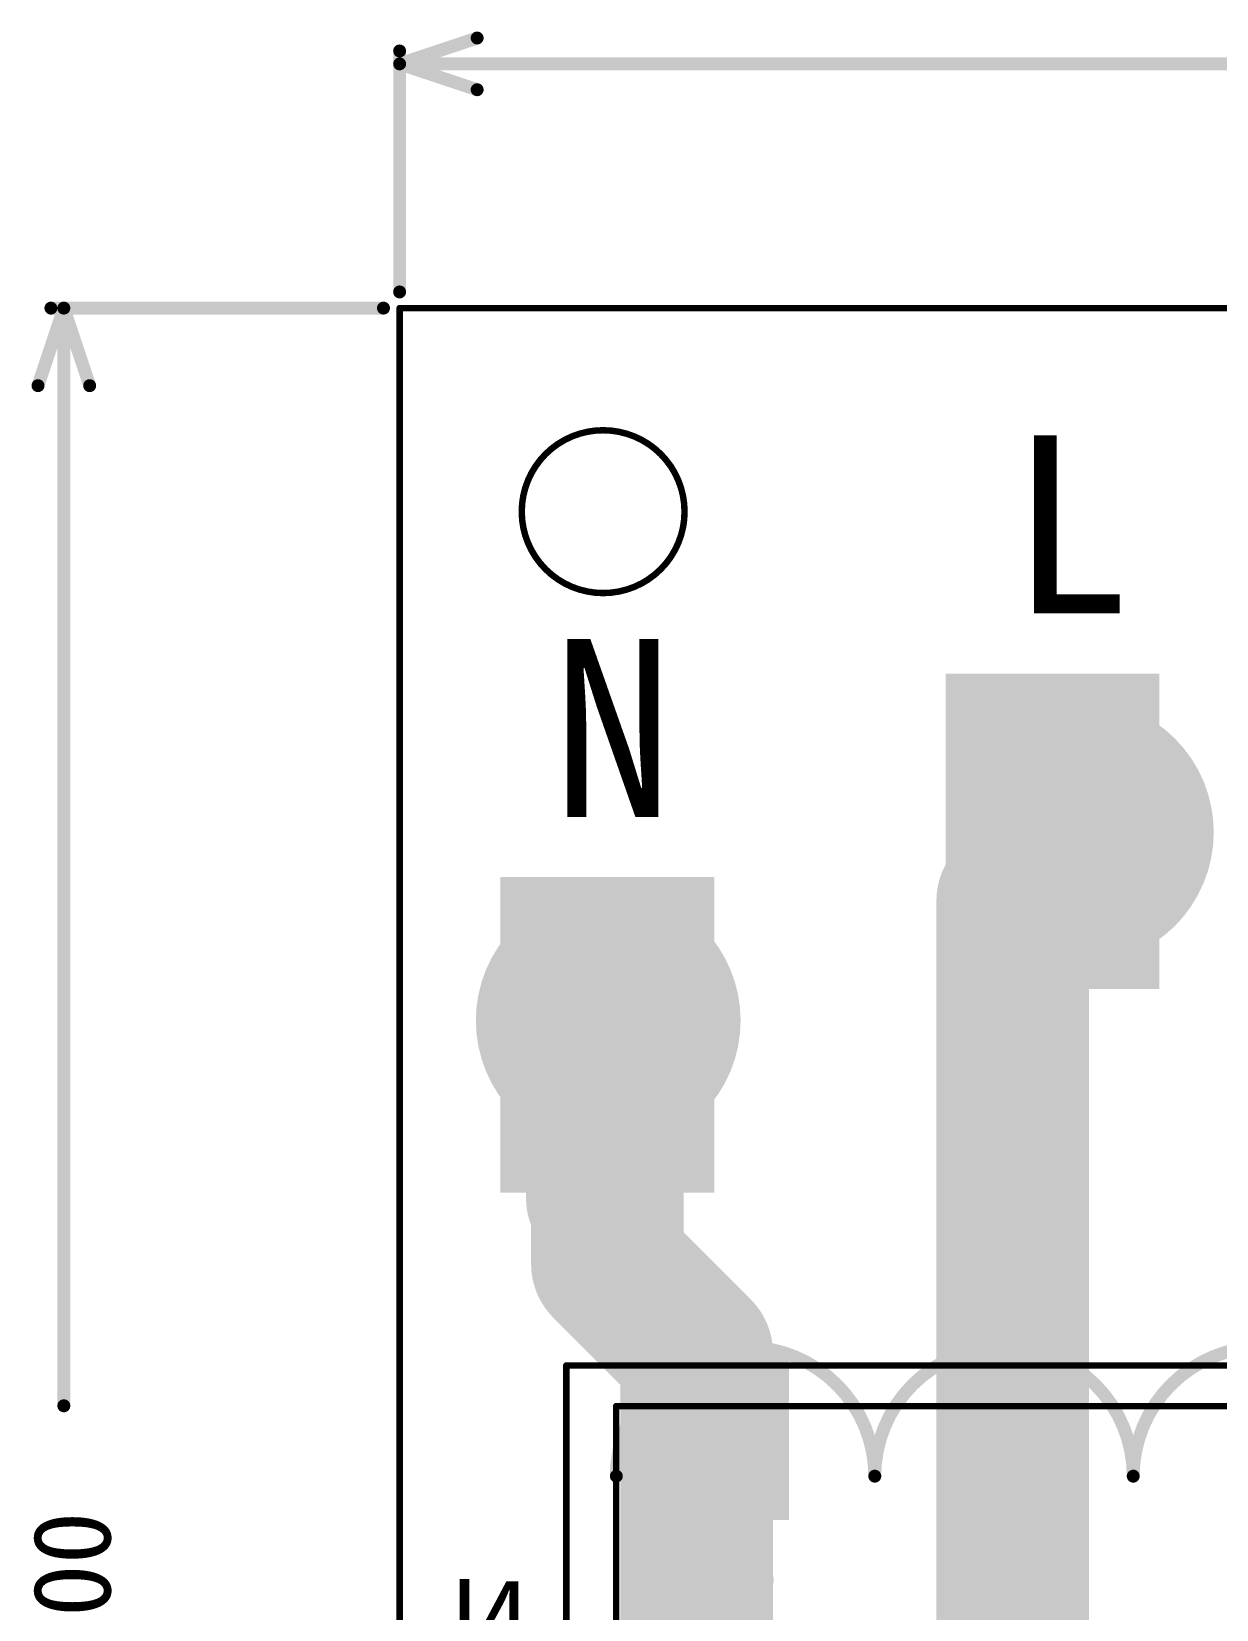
# Model space of a CAD drawing. Header units: inches. Extents: x 32166 to 66782, y 2386 to 7162.
# Drawn here: x 32853.3 to 33086.2, y 3483.3 to 3793.4 of the extents above; entities that cross this region are included whole.
import ezdxf

# ---------------------------------------------------------------- set-up
doc = ezdxf.new("R2010")
doc.units = ezdxf.units.IN
doc.header["$LTSCALE"] = 0.64311
doc.header["$MEASUREMENT"] = 0
for name, color, linetype in [('KEEPOUTLAYER', 6, 'CONTINUOUS'), ('MULTILAYER', 9, 'CONTINUOUS'), ('TOPLAYER', 1, 'CONTINUOUS'), ('TOPOVERLAY', 2, 'CONTINUOUS'), ('TOPPASTE', 8, 'CONTINUOUS'), ('TOPSOLDER', 216, 'CONTINUOUS')]:
    doc.layers.add(name, color=color, linetype=linetype)
doc.styles.get("Standard").update_dxf_attribs({"font": 'txt', "width": 0.8})

msp = doc.modelspace()

# ---------------------------------------------------------------- linework, layer by layer
at = {"layer": 'KEEPOUTLAYER', "const_width": 1.27}
for points in [[(32925.68, 3239.08), (32925.68, 3739.08)], [(32925.68, 3739.08), (33250.68, 3739.08)]]:
    msp.add_lwpolyline(points, dxfattribs=at)
at = {"layer": 'KEEPOUTLAYER'}
for points, const_width in [([(32925.36, 3739.08, 1), (32926, 3739.08, 1)], 0.636), ([(32925.36, 3739.08, 1), (32926, 3739.08, 1)], 0.636), ([(32981.68, 3699.08, 1), (32949.68, 3699.08, 1)], 1.27), ([(32949.36, 3699.08, 1), (32950, 3699.08, 1)], 0.636), ([(32981.36, 3699.08, 1), (32982, 3699.08, 1)], 0.636)]:
    msp.add_lwpolyline(points, format="xyb", close=True, dxfattribs=dict(at, const_width=const_width))
at = {"layer": 'MULTILAYER'}
for points, const_width in [([(33047.18, 3636.08, 1), (33072.18, 3636.08, 1)], 25), ([(32954.18, 3599.08, 1), (32979.18, 3599.08, 1)], 25), ([(33034.43, 3609.08, 1), (33036.93, 3609.08, 1)], 2.5), ([(33044.43, 3609.08, 1), (33046.93, 3609.08, 1)], 2.5), ([(33054.43, 3609.08, 1), (33056.93, 3609.08, 1)], 2.5), ([(33034.43, 3599.08, 1), (33036.93, 3599.08, 1)], 2.5), ([(33044.43, 3599.08, 1), (33046.93, 3599.08, 1)], 2.5), ([(33054.43, 3599.08, 1), (33056.93, 3599.08, 1)], 2.5), ([(33034.43, 3589.08, 1), (33036.93, 3589.08, 1)], 2.5), ([(33044.43, 3589.08, 1), (33046.93, 3589.08, 1)], 2.5), ([(33054.43, 3589.08, 1), (33056.93, 3589.08, 1)], 2.5), ([(33034.43, 3579.08, 1), (33036.93, 3579.08, 1)], 2.5), ([(33044.93, 3579.08, 1), (33047.43, 3579.08, 1)], 2.5), ([(33054.43, 3579.08, 1), (33056.93, 3579.08, 1)], 2.5), ([(32954.43, 3569.08, 1), (32956.93, 3569.08, 1)], 2.5), ([(32964.43, 3569.08, 1), (32966.93, 3569.08, 1)], 2.5), ([(32974.43, 3569.08, 1), (32976.93, 3569.08, 1)], 2.5), ([(33034.43, 3569.08, 1), (33036.93, 3569.08, 1)], 2.5), ([(33044.43, 3569.08, 1), (33046.93, 3569.08, 1)], 2.5), ([(33054.43, 3569.08, 1), (33056.93, 3569.08, 1)], 2.5), ([(32954.43, 3559.08, 1), (32956.93, 3559.08, 1)], 2.5), ([(32964.43, 3559.08, 1), (32966.93, 3559.08, 1)], 2.5), ([(32974.43, 3559.08, 1), (32976.93, 3559.08, 1)], 2.5), ([(33034.43, 3559.08, 1), (33036.93, 3559.08, 1)], 2.5), ([(33044.93, 3559.08, 1), (33047.43, 3559.08, 1)], 2.5), ([(33054.43, 3559.08, 1), (33056.93, 3559.08, 1)], 2.5), ([(32954.43, 3549.08, 1), (32956.93, 3549.08, 1)], 2.5), ([(32964.43, 3549.08, 1), (32966.93, 3549.08, 1)], 2.5), ([(32974.43, 3549.08, 1), (32976.93, 3549.08, 1)], 2.5), ([(33034.43, 3549.08, 1), (33036.93, 3549.08, 1)], 2.5), ([(33044.93, 3549.08, 1), (33047.43, 3549.08, 1)], 2.5), ([(33054.43, 3549.08, 1), (33056.93, 3549.08, 1)], 2.5), ([(32964.43, 3539.08, 1), (32966.93, 3539.08, 1)], 2.5), ([(32974.43, 3539.08, 1), (32976.93, 3539.08, 1)], 2.5), ([(32984.43, 3539.08, 1), (32986.93, 3539.08, 1)], 2.5), ([(33034.43, 3539.08, 1), (33036.93, 3539.08, 1)], 2.5), ([(33044.93, 3539.08, 1), (33047.43, 3539.08, 1)], 2.5), ([(33054.43, 3539.08, 1), (33056.93, 3539.08, 1)], 2.5), ([(32974.43, 3529.08, 1), (32976.93, 3529.08, 1)], 2.5), ([(32974.43, 3519.08, 1), (32976.93, 3519.08, 1)], 2.5), ([(32974.43, 3509.08, 1), (32976.93, 3509.08, 1)], 2.5), ([(32974.43, 3499.08, 1), (32976.93, 3499.08, 1)], 2.5), ([(32974.43, 3489.08, 1), (32976.93, 3489.08, 1)], 2.5), ([(32984.43, 3489.08, 1), (32986.93, 3489.08, 1)], 2.5), ([(32994.43, 3489.08, 1), (32996.93, 3489.08, 1)], 2.5), ([(33034.43, 3489.08, 1), (33036.93, 3489.08, 1)], 2.5), ([(33044.43, 3489.08, 1), (33046.93, 3489.08, 1)], 2.5), ([(33054.43, 3489.08, 1), (33056.93, 3489.08, 1)], 2.5)]:
    msp.add_lwpolyline(points, format="xyb", close=True, dxfattribs=dict(at, const_width=const_width))
for points in [[(32986.17, 3501.95), (33001.17, 3501.95), (32986.17, 3531.95), (33001.17, 3531.95)], [(33036.97, 3501.95), (33051.97, 3501.95), (33036.97, 3531.95), (33051.97, 3531.95)]]:
    msp.add_solid(points, dxfattribs=at)
at = {"layer": 'TOPLAYER'}
for points, const_width in [([(33047.18, 3636.08, 1), (33072.18, 3636.08, 1)], 25), ([(33052.18, 3636.08, 1), (33067.18, 3636.08, 1)], 15), ([(33038.68, 3622.58, 1), (33053.68, 3622.58, 1)], 15), ([(33038.68, 3622.58, 1), (33053.68, 3622.58, 1)], 15), ([(32954.18, 3599.08, 1), (32979.18, 3599.08, 1)], 25), ([(32959.01, 3596.25, 1), (32974.01, 3596.25, 1)], 15), ([(33034.43, 3609.08, 1), (33036.93, 3609.08, 1)], 2.5), ([(33044.43, 3609.08, 1), (33046.93, 3609.08, 1)], 2.5), ([(33054.43, 3609.08, 1), (33056.93, 3609.08, 1)], 2.5), ([(33034.43, 3599.08, 1), (33036.93, 3599.08, 1)], 2.5), ([(33044.43, 3599.08, 1), (33046.93, 3599.08, 1)], 2.5), ([(33054.43, 3599.08, 1), (33056.93, 3599.08, 1)], 2.5), ([(33038.68, 3579.08, 1), (33053.68, 3579.08, 1)], 15), ([(33038.68, 3579.08, 1), (33053.68, 3579.08, 1)], 15), ([(33034.43, 3589.08, 1), (33036.93, 3589.08, 1)], 2.5), ([(33044.43, 3589.08, 1), (33046.93, 3589.08, 1)], 2.5), ([(33054.43, 3589.08, 1), (33056.93, 3589.08, 1)], 2.5), ([(33034.43, 3579.08, 1), (33036.93, 3579.08, 1)], 2.5), ([(33044.93, 3579.08, 1), (33047.43, 3579.08, 1)], 2.5), ([(33054.43, 3579.08, 1), (33056.93, 3579.08, 1)], 2.5), ([(32959.01, 3563.25, 1), (32974.01, 3563.25, 1)], 15), ([(32959.01, 3563.25, 1), (32974.01, 3563.25, 1)], 15), ([(32954.43, 3569.08, 1), (32956.93, 3569.08, 1)], 2.5), ([(32964.43, 3569.08, 1), (32966.93, 3569.08, 1)], 2.5), ([(32974.43, 3569.08, 1), (32976.93, 3569.08, 1)], 2.5), ([(33034.43, 3569.08, 1), (33036.93, 3569.08, 1)], 2.5), ([(33044.43, 3569.08, 1), (33046.93, 3569.08, 1)], 2.5), ([(33054.43, 3569.08, 1), (33056.93, 3569.08, 1)], 2.5), ([(32959.01, 3551.25, 1), (32974.01, 3551.25, 1)], 15), ([(32959.01, 3551.25, 1), (32974.01, 3551.25, 1)], 15), ([(32954.43, 3559.08, 1), (32956.93, 3559.08, 1)], 2.5), ([(32964.68, 3545.58, 1), (32979.68, 3545.58, 1)], 15), ([(32964.68, 3545.58, 1), (32979.68, 3545.58, 1)], 15), ([(32964.43, 3559.08, 1), (32966.93, 3559.08, 1)], 2.5), ([(32974.43, 3559.08, 1), (32976.93, 3559.08, 1)], 2.5), ([(33034.43, 3559.08, 1), (33036.93, 3559.08, 1)], 2.5), ([(33044.93, 3559.08, 1), (33047.43, 3559.08, 1)], 2.5), ([(33054.43, 3559.08, 1), (33056.93, 3559.08, 1)], 2.5), ([(32954.43, 3549.08, 1), (32956.93, 3549.08, 1)], 2.5), ([(32964.43, 3549.08, 1), (32966.93, 3549.08, 1)], 2.5), ([(32974.43, 3549.08, 1), (32976.93, 3549.08, 1)], 2.5), ([(33034.43, 3549.08, 1), (33036.93, 3549.08, 1)], 2.5), ([(33044.93, 3549.08, 1), (33047.43, 3549.08, 1)], 2.5), ([(33054.43, 3549.08, 1), (33056.93, 3549.08, 1)], 2.5), ([(32976.58, 3533.68, 1), (32991.58, 3533.68, 1)], 15), ([(32976.58, 3533.68, 1), (32991.58, 3533.68, 1)], 15), ([(32964.43, 3539.08, 1), (32966.93, 3539.08, 1)], 2.5), ([(32974.43, 3539.08, 1), (32976.93, 3539.08, 1)], 2.5), ([(32984.43, 3539.08, 1), (32986.93, 3539.08, 1)], 2.5), ([(33034.43, 3539.08, 1), (33036.93, 3539.08, 1)], 2.5), ([(33044.93, 3539.08, 1), (33047.43, 3539.08, 1)], 2.5), ([(33054.43, 3539.08, 1), (33056.93, 3539.08, 1)], 2.5), ([(32974.43, 3529.08, 1), (32976.93, 3529.08, 1)], 2.5), ([(32976.58, 3509.08, 1), (32991.58, 3509.08, 1)], 15), ([(32976.58, 3509.08, 1), (32991.58, 3509.08, 1)], 15), ([(32974.43, 3519.08, 1), (32976.93, 3519.08, 1)], 2.5), ([(33038.68, 3499.08, 1), (33053.68, 3499.08, 1)], 15), ([(33038.68, 3499.08, 1), (33053.68, 3499.08, 1)], 15), ([(32974.43, 3509.08, 1), (32976.93, 3509.08, 1)], 2.5), ([(32976.58, 3489.08, 1), (32991.58, 3489.08, 1)], 15), ([(32976.58, 3489.08, 1), (32991.58, 3489.08, 1)], 15), ([(32974.43, 3499.08, 1), (32976.93, 3499.08, 1)], 2.5), ([(32974.43, 3489.08, 1), (32976.93, 3489.08, 1)], 2.5), ([(32984.43, 3489.08, 1), (32986.93, 3489.08, 1)], 2.5), ([(32994.43, 3489.08, 1), (32996.93, 3489.08, 1)], 2.5), ([(33034.43, 3489.08, 1), (33036.93, 3489.08, 1)], 2.5), ([(33044.43, 3489.08, 1), (33046.93, 3489.08, 1)], 2.5), ([(33054.43, 3489.08, 1), (33056.93, 3489.08, 1)], 2.5)]:
    msp.add_lwpolyline(points, format="xyb", close=True, dxfattribs=dict(at, const_width=const_width))
at = {"layer": 'TOPLAYER', "const_width": 30}
for points in [[(33046.18, 3622.58), (33059.68, 3636.08)], [(33046.18, 3579.08), (33046.18, 3622.58)], [(32966.51, 3563.25), (32966.51, 3596.25)], [(33046.18, 3499.08), (33046.18, 3579.08)], [(32966.51, 3551.25), (32966.51, 3563.25)], [(32966.51, 3551.25), (32972.18, 3545.58)], [(32972.18, 3545.58), (32984.08, 3533.68)], [(32984.08, 3509.08), (32984.08, 3533.68)], [(32984.08, 3489.08), (32984.08, 3509.08)], [(33046.18, 3429.08), (33046.18, 3499.08)], [(32984.08, 3466.12), (32984.08, 3489.08)]]:
    msp.add_lwpolyline(points, dxfattribs=at)
at = {"layer": 'TOPLAYER'}
for points in [[(33034.01, 3606.25), (33074.01, 3606.25), (33034.01, 3666.25), (33074.01, 3666.25)], [(32946.51, 3566.25), (32986.51, 3566.25), (32946.51, 3626.25), (32986.51, 3626.25)], [(32986.17, 3501.95), (33001.17, 3501.95), (32986.17, 3531.95), (33001.17, 3531.95)], [(33036.97, 3501.95), (33051.97, 3501.95), (33036.97, 3531.95), (33051.97, 3531.95)]]:
    msp.add_solid(points, dxfattribs=at)
at = {"layer": 'TOPOVERLAY'}
for points, const_width in [([(32925.68, 3787.08), (32940.92, 3792.16)], 2.54), ([(32925.68, 3742.26), (32925.68, 3789.62)], 2.54), ([(32925.68, 3787.08), (33123.27, 3787.08)], 2.54), ([(32925.68, 3787.08), (32940.92, 3782)], 2.54), ([(32854.6, 3723.84), (32859.68, 3739.08)], 2.54), ([(32857.14, 3739.08), (32922.5, 3739.08)], 2.54), ([(32859.68, 3523.36), (32859.68, 3739.08)], 2.54), ([(32859.68, 3739.08), (32864.76, 3723.84)], 2.54), ([(32958.44, 3531.28), (33333.24, 3531.28)], 1.27), ([(32958.44, 3446.28), (32958.44, 3531.28)], 1.27), ([(32968.24, 3523.28), (33323.44, 3523.28)], 1.27), ([(32968.24, 3465.28), (32968.24, 3523.28)], 1.27)]:
    msp.add_lwpolyline(points, dxfattribs=dict(at, const_width=const_width))
for points, const_width in [([(32940.28, 3792.16, 1), (32941.55, 3792.16, 1)], 1.27), ([(32925.04, 3789.62, 1), (32926.31, 3789.62, 1)], 1.27), ([(32925.04, 3787.08, 1), (32926.31, 3787.08, 1)], 1.27), ([(32925.04, 3787.08, 1), (32926.31, 3787.08, 1)], 1.27), ([(32925.04, 3787.08, 1), (32926.31, 3787.08, 1)], 1.27), ([(32940.28, 3782, 1), (32941.55, 3782, 1)], 1.27), ([(32925.04, 3742.26, 1), (32926.31, 3742.26, 1)], 1.27), ([(32856.5, 3739.08, 1), (32857.77, 3739.08, 1)], 1.27), ([(32859.04, 3739.08, 1), (32860.31, 3739.08, 1)], 1.27), ([(32859.04, 3739.08, 1), (32860.31, 3739.08, 1)], 1.27), ([(32859.04, 3739.08, 1), (32860.31, 3739.08, 1)], 1.27), ([(32921.87, 3739.08, 1), (32923.14, 3739.08, 1)], 1.27), ([(32853.96, 3723.84, 1), (32855.23, 3723.84, 1)], 1.27), ([(32864.12, 3723.84, 1), (32865.39, 3723.84, 1)], 1.27), ([(32958.76, 3531.28, 1), (32958.12, 3531.28, 1)], 0.636), ([(32958.76, 3531.28, 1), (32958.12, 3531.28, 1)], 0.636), ([(32859.04, 3523.36, 1), (32860.31, 3523.36, 1)], 1.27), ([(32968.56, 3523.28, 1), (32967.92, 3523.28, 1)], 0.636), ([(32968.56, 3523.28, 1), (32967.92, 3523.28, 1)], 0.636), ([(32968.91, 3509.53, 1), (32967.64, 3509.53, 1)], 1.27), ([(33019.71, 3509.53, 1), (33018.44, 3509.53, 1)], 1.27), ([(33019.71, 3509.53, 1), (33018.44, 3509.53, 1)], 1.27), ([(33070.51, 3509.53, 1), (33069.24, 3509.53, 1)], 1.27), ([(33070.51, 3509.53, 1), (33069.24, 3509.53, 1)], 1.27)]:
    msp.add_lwpolyline(points, format="xyb", close=True, dxfattribs=dict(at, const_width=const_width))
at = {"layer": 'TOPOVERLAY', "const_width": 2.54}
for points in [[(32968.27, 3509.53, -1), (33019.07, 3509.53)], [(33019.07, 3509.53, -1), (33069.87, 3509.53)], [(33069.87, 3509.53, -1), (33120.67, 3509.53)]]:
    msp.add_lwpolyline(points, format="xyb", dxfattribs=at)
at = {"layer": 'TOPPASTE'}
for points in [[(33034.01, 3606.25), (33074.01, 3606.25), (33034.01, 3666.25), (33074.01, 3666.25)], [(32946.51, 3566.25), (32986.51, 3566.25), (32946.51, 3626.25), (32986.51, 3626.25)]]:
    msp.add_solid(points, dxfattribs=at)
at = {"layer": 'TOPSOLDER'}
for points, const_width in [([(33046.67, 3636.08, 1), (33072.69, 3636.08, 1)], 26.02), ([(33046.01, 3642.25, 1), (33061.01, 3642.25, 1)], 15), ([(33048.48, 3635.38, 1), (33061.48, 3635.38, 1)], 13), ([(33055.01, 3633.25, 1), (33070.01, 3633.25, 1)], 15), ([(33039.38, 3626.28, 1), (33052.38, 3626.28, 1)], 13), ([(33039.38, 3626.28, 1), (33052.38, 3626.28, 1)], 13), ([(32953.67, 3599.08, 1), (32979.69, 3599.08, 1)], 26.02), ([(33033.92, 3609.08, 1), (33037.44, 3609.08, 1)], 3.52), ([(33043.92, 3609.08, 1), (33047.44, 3609.08, 1)], 3.52), ([(33053.92, 3609.08, 1), (33057.44, 3609.08, 1)], 3.52), ([(32960.18, 3599.08, 1), (32973.18, 3599.08, 1)], 13), ([(33033.92, 3599.08, 1), (33037.44, 3599.08, 1)], 3.52), ([(33043.92, 3599.08, 1), (33047.44, 3599.08, 1)], 3.52), ([(33053.92, 3599.08, 1), (33057.44, 3599.08, 1)], 3.52), ([(32958.01, 3584.25, 1), (32973.01, 3584.25, 1)], 15), ([(33033.92, 3589.08, 1), (33037.44, 3589.08, 1)], 3.52), ([(33043.92, 3589.08, 1), (33047.44, 3589.08, 1)], 3.52), ([(33053.92, 3589.08, 1), (33057.44, 3589.08, 1)], 3.52), ([(33033.92, 3579.08, 1), (33037.44, 3579.08, 1)], 3.52), ([(33044.42, 3579.08, 1), (33047.94, 3579.08, 1)], 3.52), ([(33053.92, 3579.08, 1), (33057.44, 3579.08, 1)], 3.52), ([(32958.01, 3564.25, 1), (32973.01, 3564.25, 1)], 15), ([(32953.92, 3569.08, 1), (32957.44, 3569.08, 1)], 3.52), ([(32963.92, 3569.08, 1), (32967.44, 3569.08, 1)], 3.52), ([(32973.92, 3569.08, 1), (32977.44, 3569.08, 1)], 3.52), ([(33033.92, 3569.08, 1), (33037.44, 3569.08, 1)], 3.52), ([(33043.92, 3569.08, 1), (33047.44, 3569.08, 1)], 3.52), ([(33053.92, 3569.08, 1), (33057.44, 3569.08, 1)], 3.52), ([(32960.18, 3552.38, 1), (32973.18, 3552.38, 1)], 13), ([(32960.18, 3552.38, 1), (32973.18, 3552.38, 1)], 13), ([(32953.92, 3559.08, 1), (32957.44, 3559.08, 1)], 3.52), ([(32963.92, 3559.08, 1), (32967.44, 3559.08, 1)], 3.52), ([(32973.92, 3559.08, 1), (32977.44, 3559.08, 1)], 3.52), ([(33033.92, 3559.08, 1), (33037.44, 3559.08, 1)], 3.52), ([(33044.42, 3559.08, 1), (33047.94, 3559.08, 1)], 3.52), ([(33053.92, 3559.08, 1), (33057.44, 3559.08, 1)], 3.52), ([(32953.92, 3549.08, 1), (32957.44, 3549.08, 1)], 3.52), ([(32963.92, 3549.08, 1), (32967.44, 3549.08, 1)], 3.52), ([(32973.92, 3549.08, 1), (32977.44, 3549.08, 1)], 3.52), ([(33033.92, 3549.08, 1), (33037.44, 3549.08, 1)], 3.52), ([(33044.42, 3549.08, 1), (33047.94, 3549.08, 1)], 3.52), ([(33053.92, 3549.08, 1), (33057.44, 3549.08, 1)], 3.52), ([(32977.98, 3534.58, 1), (32990.98, 3534.58, 1)], 13), ([(32977.98, 3534.58, 1), (32990.98, 3534.58, 1)], 13), ([(32963.92, 3539.08, 1), (32967.44, 3539.08, 1)], 3.52), ([(32973.92, 3539.08, 1), (32977.44, 3539.08, 1)], 3.52), ([(32983.92, 3539.08, 1), (32987.44, 3539.08, 1)], 3.52), ([(33033.92, 3539.08, 1), (33037.44, 3539.08, 1)], 3.52), ([(33044.42, 3539.08, 1), (33047.94, 3539.08, 1)], 3.52), ([(33053.92, 3539.08, 1), (33057.44, 3539.08, 1)], 3.52), ([(32973.92, 3529.08, 1), (32977.44, 3529.08, 1)], 3.52), ([(32973.92, 3519.08, 1), (32977.44, 3519.08, 1)], 3.52), ([(32973.92, 3509.08, 1), (32977.44, 3509.08, 1)], 3.52), ([(32973.92, 3499.08, 1), (32977.44, 3499.08, 1)], 3.52), ([(32973.92, 3489.08, 1), (32977.44, 3489.08, 1)], 3.52), ([(32983.92, 3489.08, 1), (32987.44, 3489.08, 1)], 3.52), ([(32993.92, 3489.08, 1), (32997.44, 3489.08, 1)], 3.52), ([(33033.92, 3489.08, 1), (33037.44, 3489.08, 1)], 3.52), ([(33043.92, 3489.08, 1), (33047.44, 3489.08, 1)], 3.52), ([(33053.92, 3489.08, 1), (33057.44, 3489.08, 1)], 3.52)]:
    msp.add_lwpolyline(points, format="xyb", close=True, dxfattribs=dict(at, const_width=const_width))
for points, const_width in [([(33053.51, 3642.25), (33062.51, 3633.25)], 30), ([(33045.88, 3626.28), (33054.98, 3635.38)], 26), ([(33045.88, 3371.08), (33045.88, 3626.28)], 26), ([(32966.68, 3552.38), (32966.68, 3599.08)], 26), ([(32965.51, 3564.25), (32965.51, 3584.25)], 30), ([(32966.68, 3552.38), (32984.48, 3534.58)], 26), ([(32984.48, 3413.18), (32984.48, 3534.58)], 26)]:
    msp.add_lwpolyline(points, dxfattribs=dict(at, const_width=const_width))
for points in [[(33033, 3605.24), (33075.03, 3605.24), (33033, 3667.27), (33075.03, 3667.27)], [(32945.5, 3565.24), (32987.53, 3565.24), (32945.5, 3627.27), (32987.53, 3627.27)], [(32985.16, 3500.93), (33002.19, 3500.93), (32985.16, 3532.96), (33002.19, 3532.96)], [(33035.96, 3500.93), (33052.99, 3500.93), (33035.96, 3532.96), (33052.99, 3532.96)]]:
    msp.add_solid(points, dxfattribs=at)

# ---------------------------------------------------------------- texts
at = {"layer": 'TOPOVERLAY'}
for s, height, rotation, p in [('L', 35, 360, (33045.68, 3679.08)), ('N', 35, 360, (32955.68, 3639.08)), ('50.00', 15.24, 90, (32868.82, 3450.74)), ('J4', 15.24, 360, (32930.68, 3474.08))]:
    msp.add_text(s, height=height, rotation=rotation, dxfattribs=at).set_placement(p)

doc.saveas('drawing.dxf')
